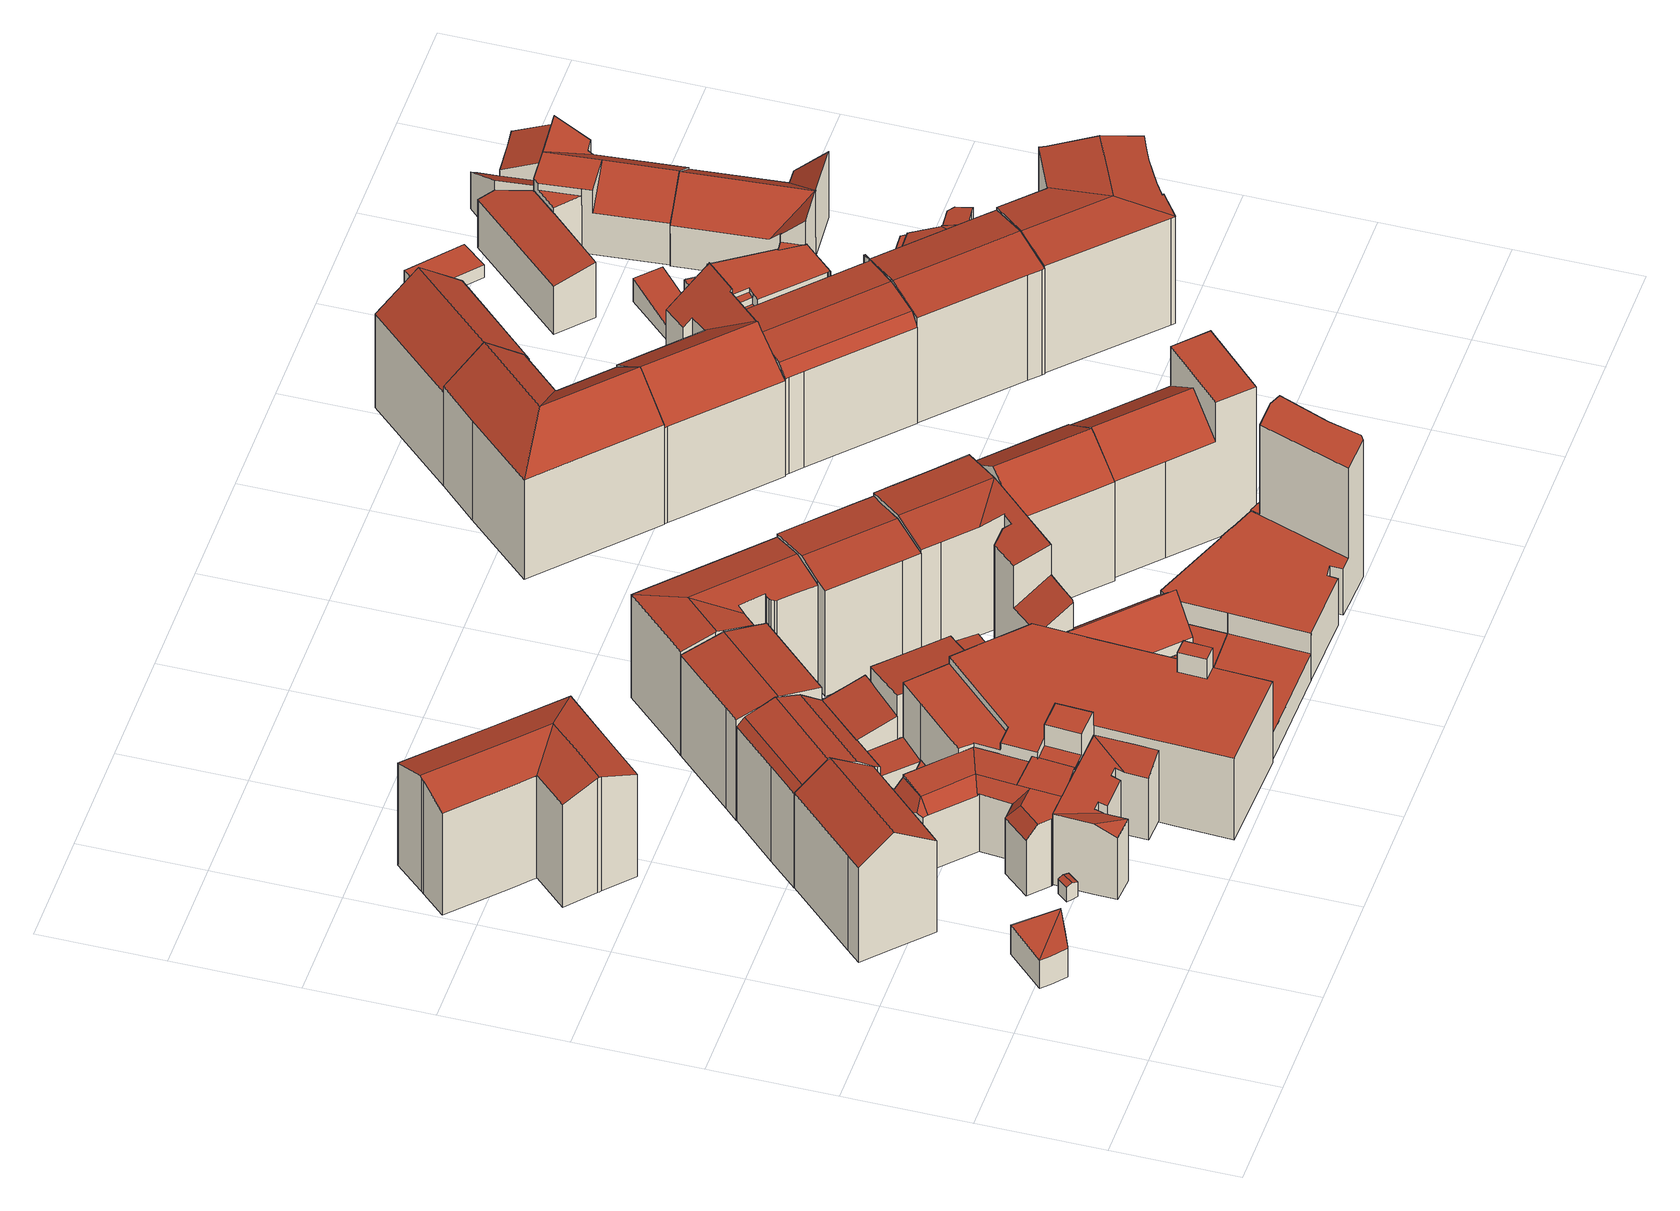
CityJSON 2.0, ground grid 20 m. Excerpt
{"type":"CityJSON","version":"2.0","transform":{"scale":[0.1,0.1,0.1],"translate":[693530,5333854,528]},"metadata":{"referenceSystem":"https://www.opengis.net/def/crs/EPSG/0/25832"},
"CityObjects":{
"building1":{"type":"Building","attributes":{"Gemeindeschluessel":"09162000","HoeheDach":"534.829","HoeheGrund":"529.290","Methode":"2000","NiedrigsteTraufeDesGebaeudes":"534.651","Geometrietyp2DReferenz":"3000","function":"31001_2000","roofType":"1000","measuredHeight":5.54},"geometry":[{"type":"MultiSurface","lod":"2","boundaries":[[[0,1,2,3,4,5]],[[3,2,6,7]],[[8,9,10,11,12,5,4,3,7]],[[9,13,14,10]],[[15,6,2,1]],[[12,11,16,17,0,5]],[[10,14,16,11]],[[9,8,7,6,15,13]],[[17,16,14,13,15,1,0]]],"semantics":{"surfaces":[{"type":"WallSurface"},{"type":"GroundSurface"},{"type":"RoofSurface"}],"values":[0,0,1,0,2,0,0,0,2]}}]},
"building2":{"type":"Building","attributes":{"Gemeindeschluessel":"09162000","HoeheDach":"551.375","HoeheGrund":"529.080","Methode":"2000","NiedrigsteTraufeDesGebaeudes":"546.518","Geometrietyp2DReferenz":"3000","function":"31001_9998","roofType":"3100","measuredHeight":22.3,"storeysAboveGround":5},"geometry":[{"type":"MultiSurface","lod":"2","boundaries":[[[18,19,20,21,22,23]],[[24,25,19,18,23,26,27,28,29]],[[25,30,20,19]],[[31,32,29,28,27,33]],[[26,34,33,27]],[[21,31,33,34,22]],[[20,30,35,32,31,21]],[[23,22,34,26]],[[24,35,30,25]],[[29,32,35,24]]],"semantics":{"surfaces":[{"type":"WallSurface"},{"type":"GroundSurface"},{"type":"RoofSurface"}],"values":[0,1,0,0,0,2,2,0,0,0]}}]},
"building3":{"type":"Building","attributes":{"Gemeindeschluessel":"09162000","HoeheDach":"532.910","HoeheGrund":"529.770","Methode":"2000","NiedrigsteTraufeDesGebaeudes":"532.600","Geometrietyp2DReferenz":"3000","function":"31001_2000","roofType":"3100","measuredHeight":3.14},"geometry":[{"type":"MultiSurface","lod":"2","boundaries":[[[36,37,38,39]],[[40,41,42,43,44,45]],[[41,40,46,36,39,42]],[[37,47,45,44,43,38]],[[45,47,46,40]],[[42,39,38,43]],[[46,47,37,36]]],"semantics":{"surfaces":[{"type":"RoofSurface"},{"type":"GroundSurface"},{"type":"WallSurface"}],"values":[0,1,2,2,2,2,0]}}]},
"building4":{"type":"Building","attributes":{"Gemeindeschluessel":"09162000","HoeheDach":"550.788","HoeheGrund":"528.760","Methode":"1000","NiedrigsteTraufeDesGebaeudes":"548.327","Geometrietyp2DReferenz":"3000","function":"31001_1000","roofType":"3100","measuredHeight":22.03,"storeysAboveGround":5},"geometry":[{"type":"MultiSurface","lod":"2","boundaries":[[[48,49,50,51,52,53,54,55,56,57,58,59,60,61,62,63,64,65,66]],[[49,48,66,67,68,69]],[[70,71,72,61,60,59]],[[51,50,73,74,75,52]],[[73,69,68,67,76,77,74]],[[61,72,78,62]],[[79,80,81,76,82,83,78,72,71,70]],[[84,85,86,55,54,53]],[[52,75,84,53]],[[82,76,67,87,88,83]],[[75,74,77,76,81,86,85,84]],[[87,67,66,65,64,88]],[[78,83,88,64,63,62]],[[58,57,56,55,86,81,80,79,70,59]],[[49,69,73,50]]],"semantics":{"surfaces":[{"type":"GroundSurface"},{"type":"WallSurface"},{"type":"RoofSurface"}],"values":[0,1,1,1,2,1,2,1,1,2,2,1,1,1,1]}}]},
"building5":{"type":"Building","attributes":{"Gemeindeschluessel":"09162000","HoeheDach":"543.030","HoeheGrund":"529.350","Methode":"2000","NiedrigsteTraufeDesGebaeudes":"541.264","Geometrietyp2DReferenz":"3000","function":"31001_9998","roofType":"2100","measuredHeight":13.68,"storeysAboveGround":3},"geometry":[{"type":"MultiSurface","lod":"2","boundaries":[[[89,90,91,92]],[[93,94,95,96]],[[90,97,98,99,91]],[[100,101,102,103]],[[104,105,101,100]],[[92,91,99,106,107,108]],[[109,110,111,112,113]],[[114,111,115,116,117,118]],[[98,95,94,102,101,105,119,120,112,111,114,118,121,99]],[[89,122,123,124,125,96,95,98,97,90]],[[126,127,128,129,130,131,104,100,103,93,96,125,124,123,122,108,107,106,132,117,116,115]],[[113,112,120,130,129,128]],[[127,126,115,111,110,109]],[[122,89,92,108]],[[131,130,120,119,105,104]],[[103,102,94,93]],[[127,109,113,128]],[[121,118,117,132,106,99]]],"semantics":{"surfaces":[{"type":"RoofSurface"},{"type":"WallSurface"},{"type":"GroundSurface"}],"values":[0,1,0,1,1,1,0,1,0,1,2,1,1,1,1,1,1,1]}}]},
"building6":{"type":"Building","attributes":{"Gemeindeschluessel":"09162000","HoeheDach":"543.797","HoeheGrund":"529.168","Methode":"2000","NiedrigsteTraufeDesGebaeudes":"539.790","Geometrietyp2DReferenz":"3000","function":"31001_9998","roofType":"1000","measuredHeight":14.63,"storeysAboveGround":3},"geometry":[{"type":"MultiSurface","lod":"2","boundaries":[[[133,134,135,136]],[[137,138,139,140,141]],[[142,143,144,145]],[[146,147,148,149]],[[150,151,152]],[[153,150,154,155]],[[146,156,157,158,147]],[[135,134,159,151,150]],[[160,161,162,163]],[[164,139,138,165]],[[161,154,150,152,166,167,162]],[[168,134,133,169]],[[170,171,144,143,172]],[[173,164,165,136,135,174]],[[136,175,133]],[[176,172,143,142]],[[161,160,177,155,154]],[[174,135,150,153]],[[173,178,179,164]],[[176,163,162,167,170,172]],[[177,178,173,174,153,155]],[[138,137,148,147,158,165]],[[157,175,136,165,158]],[[180,141,140,181]],[[182,145,144,171,166,152,151,159]],[[180,149,148,137,141]],[[182,159,134,168]],[[146,149,180,181,179,178,177,160,163,176,142,145,182,168,169,156]],[[170,167,166,171]],[[169,133,175,157,156]],[[164,179,181,140,139]]],"semantics":{"surfaces":[{"type":"RoofSurface"},{"type":"WallSurface"},{"type":"GroundSurface"}],"values":[0,0,1,1,1,0,1,0,1,0,0,1,0,0,1,1,1,0,1,1,1,0,0,1,1,1,1,2,1,1,1]}}]},
"building7":{"type":"Building","attributes":{"Gemeindeschluessel":"09162000","HoeheDach":"549.850","HoeheGrund":"528.976","Methode":"2000","NiedrigsteTraufeDesGebaeudes":"532.588","Geometrietyp2DReferenz":"3000","function":"31001_9998","roofType":"3100","measuredHeight":20.87,"storeysAboveGround":5},"geometry":[{"type":"MultiSurface","lod":"2","boundaries":[[[183,184,185,186]],[[187,188,189,190]],[[191,192,193,194]],[[195,196,197,198,199,200]],[[201,202,203,185,184,204,205]],[[206,207,208,209,210,211]],[[212,213,214,215]],[[206,211,192,191]],[[210,209,199,198]],[[186,185,203,189,188]],[[187,216,217,218,183,186,188]],[[197,196,219,220]],[[217,200,199,209,208,205,204,218]],[[196,195,216,187,190,202,201,207,206,191,194,212,215,221,222,219]],[[194,193,213,212]],[[223,221,215,214]],[[195,200,217,216]],[[190,189,203,202]],[[222,224,220,219]],[[223,214,213,193,192,211,210,198,197,220,224]],[[221,223,224,222]],[[218,204,184,183]],[[201,205,208,207]]],"semantics":{"surfaces":[{"type":"RoofSurface"},{"type":"WallSurface"},{"type":"GroundSurface"}],"values":[0,1,1,1,1,1,1,1,1,0,1,1,0,2,1,1,1,1,1,0,1,0,1]}}]},
"building8":{"type":"Building","attributes":{"Gemeindeschluessel":"09162000","HoeheDach":"548.466","HoeheGrund":"529.200","Methode":"2000","NiedrigsteTraufeDesGebaeudes":"543.440","Geometrietyp2DReferenz":"3000","function":"31001_9998","roofType":"1000","measuredHeight":19.27},"geometry":[{"type":"MultiSurface","lod":"2","boundaries":[[[225,226,227,228]],[[229,225,228,230]],[[231,232,233,234]],[[235,236,237,238,239]],[[240,241,242,243]],[[244,245,246,232,231,247,168,248,249,156]],[[250,251,252,253]],[[240,243,254,255,256,257,258,259,260,261,262,263,156,249,248,168,264,182,265,266,267,268,269,250,253]],[[235,239,245,244]],[[270,271,272,273]],[[238,237,271,270]],[[274,247,231,234,275,276,277,278,279,280]],[[280,279,278,266,265,182]],[[239,238,246,245]],[[264,168,247,274,280,182]],[[229,281,256,255,254,243,242,282,226,225]],[[266,278,277,267]],[[230,228,227,283]],[[263,262,261,284,273,272,236,235,244,156]],[[285,286,287,288,284,261,260,259,258,257]],[[276,289,290,269,268,267,277]],[[256,281,285,257]],[[238,270,273,284,288,287,286,285,281,229,230,283,282,242,241,252,251,290,289,291,233,232,246]],[[269,290,251,250]],[[253,252,241,240]],[[283,227,226,282]],[[272,271,237,236]],[[233,291,289,276,275,234]]],"semantics":{"surfaces":[{"type":"RoofSurface"},{"type":"WallSurface"},{"type":"GroundSurface"}],"values":[0,1,1,1,1,1,1,2,0,1,1,0,1,1,1,1,1,1,1,1,1,1,0,1,1,1,0,1]}}]},
"building9":{"type":"Building","attributes":{"Gemeindeschluessel":"09162000","HoeheDach":"532.865","HoeheGrund":"529.120","Methode":"1000","NiedrigsteTraufeDesGebaeudes":"532.308","Geometrietyp2DReferenz":"3000","function":"31001_2000","roofType":"1000","measuredHeight":3.75},"geometry":[{"type":"MultiSurface","lod":"2","boundaries":[[[292,293,294,295,296,297]],[[292,298,299,293]],[[293,299,300,294]],[[298,301,302,303,300,299]],[[294,300,303,295]],[[302,301,297,296,295,303]],[[292,297,301,298]]],"semantics":{"surfaces":[{"type":"GroundSurface"},{"type":"WallSurface"},{"type":"RoofSurface"}],"values":[0,1,1,2,1,1,1]}}]},
"building10":{"type":"Building","attributes":{"Gemeindeschluessel":"09162000","HoeheDach":"549.777","HoeheGrund":"529.060","Methode":"1000","NiedrigsteTraufeDesGebaeudes":"548.379","Geometrietyp2DReferenz":"3000","function":"31001_9998","roofType":"3100","measuredHeight":20.72,"storeysAboveGround":5},"geometry":[{"type":"MultiSurface","lod":"2","boundaries":[[[304,305,306,307]],[[308,309,310,311]],[[312,313,309,308]],[[314,315,316,317]],[[315,314,307,306]],[[308,311,318,319,320,304,307,314,317,312]],[[319,321,322,320]],[[317,316,313,312]],[[318,311,310,323,321,319]],[[310,309,313,316,315,323]],[[323,315,306,305,322,321]],[[320,322,305,304]]],"semantics":{"surfaces":[{"type":"WallSurface"},{"type":"GroundSurface"},{"type":"RoofSurface"}],"values":[0,0,0,0,0,1,0,0,0,2,2,0]}}]},
"building11":{"type":"Building","attributes":{"Gemeindeschluessel":"09162000","HoeheDach":"537.397","HoeheGrund":"529.240","Methode":"1000","NiedrigsteTraufeDesGebaeudes":"535.684","Geometrietyp2DReferenz":"3000","function":"31001_9998","roofType":"2100","measuredHeight":8.16,"storeysAboveGround":1},"geometry":[{"type":"MultiSurface","lod":"2","boundaries":[[[324,325,326,327,328,329]],[[330,331,332,333]],[[331,334,335,325,324,329,332]],[[326,325,335,336]],[[333,332,329,328]],[[336,337,330,333,328,327,326]],[[330,337,336,335,334,331]]],"semantics":{"surfaces":[{"type":"WallSurface"},{"type":"RoofSurface"},{"type":"GroundSurface"}],"values":[0,0,1,0,0,2,0]}}]},
"building12":{"type":"Building","attributes":{"Gemeindeschluessel":"09162000","HoeheDach":"541.294","HoeheGrund":"529.270","Methode":"2000","NiedrigsteTraufeDesGebaeudes":"540.273","Geometrietyp2DReferenz":"3000","function":"31001_9998","roofType":"1000","measuredHeight":12.02,"storeysAboveGround":2},"geometry":[{"type":"MultiSurface","lod":"2","boundaries":[[[338,339,340,341,342,343]],[[344,345,346,347]],[[345,348,343,342,341,349,350,351,352,346]],[[353,349,341,340]],[[346,352,351,354,355,347]],[[356,338,343,348,345,344]],[[340,339,338,356,344,347,355,354,357,353]],[[350,349,353,357,354,351]]],"semantics":{"surfaces":[{"type":"WallSurface"},{"type":"RoofSurface"},{"type":"GroundSurface"}],"values":[0,0,1,0,0,0,2,0]}}]},
"building13":{"type":"Building","attributes":{"Gemeindeschluessel":"09162000","HoeheDach":"532.926","HoeheGrund":"529.190","Methode":"2000","NiedrigsteTraufeDesGebaeudes":"531.785","Geometrietyp2DReferenz":"3000","function":"31001_2000","roofType":"2100","measuredHeight":3.74},"geometry":[{"type":"MultiSurface","lod":"2","boundaries":[[[358,359,360,361]],[[328,358,361,327]],[[362,360,359,363]],[[327,362,363,328]],[[328,363,359,358]],[[361,360,362,327]]],"semantics":{"surfaces":[{"type":"WallSurface"},{"type":"GroundSurface"},{"type":"RoofSurface"}],"values":[0,1,2,0,0,0]}}]},
"building14":{"type":"Building","attributes":{"Gemeindeschluessel":"09162000","HoeheDach":"540.591","HoeheGrund":"529.450","Methode":"2000","NiedrigsteTraufeDesGebaeudes":"540.096","Geometrietyp2DReferenz":"3000","function":"31001_2000","roofType":"1000","measuredHeight":11.14},"geometry":[{"type":"MultiSurface","lod":"2","boundaries":[[[364,365,366,367]],[[367,366,368,369]],[[366,365,370,368]],[[364,371,370,365]],[[369,368,370,371]],[[364,367,369,371]]],"semantics":{"surfaces":[{"type":"WallSurface"},{"type":"RoofSurface"},{"type":"GroundSurface"}],"values":[0,1,0,2,0,0]}}]},
"building15":{"type":"Building","attributes":{"Gemeindeschluessel":"09162000","HoeheDach":"550.242","HoeheGrund":"529.080","Methode":"1000","NiedrigsteTraufeDesGebaeudes":"548.843","Geometrietyp2DReferenz":"3000","function":"31001_9998","roofType":"3100","measuredHeight":21.16,"storeysAboveGround":5},"geometry":[{"type":"MultiSurface","lod":"2","boundaries":[[[372,373,374,375,376,377,378,379,380,381,382,383,384,385]],[[386,375,374,387]],[[388,377,376,389]],[[390,391,392,393,394,395]],[[396,397,398,384,395,399,400]],[[401,402,380,379,378,403]],[[404,405,406,385,384,398,397]],[[400,399,395,394,407,304]],[[403,378,377,388]],[[317,408,409,410,372,385,406,405]],[[411,314,404,397,396,307]],[[383,382,391,390,395,384]],[[317,405,404,314]],[[412,413,402,401,403,388,389,386,387,414,410,409,408,317,314,411,307,304,407,394,393,392]],[[389,376,375,386]],[[307,396,400,304]],[[414,373,372,410]],[[402,413,412,392,391,382,381,380]],[[387,374,373,414]]],"semantics":{"surfaces":[{"type":"RoofSurface"},{"type":"WallSurface"},{"type":"GroundSurface"}],"values":[0,1,1,1,0,1,0,1,1,1,1,0,1,2,1,1,1,1,1]}}]},
"building16":{"type":"Building","attributes":{"Gemeindeschluessel":"09162000","HoeheDach":"534.730","HoeheGrund":"529.820","Methode":"2000","NiedrigsteTraufeDesGebaeudes":"534.730","Geometrietyp2DReferenz":"3000","function":"31001_2000","roofType":"1000","measuredHeight":4.91},"geometry":[{"type":"MultiSurface","lod":"2","boundaries":[[[415,416,417,418]],[[419,420,421,422]],[[418,417,420,419]],[[423,424,421,420,417,416,425]],[[426,424,423,427]],[[428,425,416,415]],[[428,415,418,419,422,426,427]],[[422,421,424,426]],[[427,423,425,428]]],"semantics":{"surfaces":[{"type":"WallSurface"},{"type":"RoofSurface"},{"type":"GroundSurface"}],"values":[0,0,0,1,0,0,2,0,0]}}]},
"building17":{"type":"Building","attributes":{"Gemeindeschluessel":"09162000","HoeheDach":"541.760","HoeheGrund":"529.720","Methode":"2000","NiedrigsteTraufeDesGebaeudes":"536.827","Geometrietyp2DReferenz":"3000","function":"31001_9998","roofType":"3100","measuredHeight":12.04,"storeysAboveGround":2},"geometry":[{"type":"MultiSurface","lod":"2","boundaries":[[[429,430,431,432]],[[433,434,435,436]],[[432,437,438,439,440,441,442,443,444,445,433,436,429]],[[446,447,448,449]],[[437,450,451,438]],[[449,448,452,443,442,441]],[[445,453,434,433]],[[447,451,450,431,430,435,434,453,454,452,448]],[[443,452,454,444]],[[440,446,449,441]],[[444,454,453,445]],[[436,435,430,429]],[[440,439,438,451,447,446]],[[432,431,450,437]]],"semantics":{"surfaces":[{"type":"WallSurface"},{"type":"GroundSurface"},{"type":"RoofSurface"}],"values":[0,0,1,2,0,0,0,2,0,0,0,0,0,0]}}]},
"building18":{"type":"Building","attributes":{"Gemeindeschluessel":"09162000","HoeheDach":"550.658","HoeheGrund":"529.230","Methode":"1000","NiedrigsteTraufeDesGebaeudes":"549.451","Geometrietyp2DReferenz":"3000","function":"31001_9998","roofType":"3100","measuredHeight":21.43,"storeysAboveGround":5},"geometry":[{"type":"MultiSurface","lod":"2","boundaries":[[[455,456,457,458,459,460]],[[461,455,460,462]],[[462,460,459,463]],[[464,456,455,461]],[[465,466,464,461,462,463,467,468,469,470]],[[457,471,472,473,474,458]],[[464,466,465,470,472,471,457,456]],[[459,458,474,468,467,463]],[[468,474,473,469]],[[472,470,469,473]]],"semantics":{"surfaces":[{"type":"RoofSurface"},{"type":"WallSurface"},{"type":"GroundSurface"}],"values":[0,1,1,1,2,0,1,1,1,1]}}]},
"building19":{"type":"Building","attributes":{"Gemeindeschluessel":"09162000","HoeheDach":"555.930","HoeheGrund":"529.700","Methode":"2000","NiedrigsteTraufeDesGebaeudes":"532.796","Geometrietyp2DReferenz":"3000","function":"31001_9998","roofType":"1000","measuredHeight":26.23},"geometry":[{"type":"MultiSurface","lod":"2","boundaries":[[[475,476,477,478,479,480,481]],[[482,483,484,485,486]],[[483,487,488]],[[489,421,424,423,425,490]],[[491,492,493,494]],[[488,495,484,483]],[[477,496,497,485,484,495,478]],[[498,423,424,499]],[[500,487,483,482,501,502,503]],[[494,504,505,491]],[[506,490,425,507]],[[481,480,508,509]],[[510,493,492,511]],[[509,508,512,513]],[[514,515,516,517]],[[437,518,519,432]],[[486,485,497,520]],[[421,521,522,499,424]],[[489,516,521,421]],[[507,425,423,498]],[[438,523,518,437]],[[502,524,511,492,491,505,503]],[[517,516,489,490,506]],[[522,521,523,438]],[[478,495,488,487,500,525,479]],[[526,504,494,493,510,527,528]],[[432,519,526,528]],[[529,496,477,476]],[[513,512,515,514]],[[515,512,508,480,479,525,500,503,505,504,526,519,518,523,521,516]],[[520,529,476,475,481,509,513,514,517,506,507,498,499,522,438,437,432,528,527,510,511,524,502,501,482,486]],[[520,497,496,529]]],"semantics":{"surfaces":[{"type":"WallSurface"},{"type":"RoofSurface"},{"type":"GroundSurface"}],"values":[0,0,1,1,1,0,1,0,0,0,0,0,0,0,0,0,0,0,0,0,0,0,0,0,0,0,0,0,0,1,2,0]}}]},
"building20":{"type":"Building","attributes":{"Gemeindeschluessel":"09162000","HoeheDach":"551.378","HoeheGrund":"529.370","Methode":"2000","NiedrigsteTraufeDesGebaeudes":"542.109","Geometrietyp2DReferenz":"3000","function":"31001_9998","roofType":"3100","measuredHeight":22.01,"storeysAboveGround":5},"geometry":[{"type":"MultiSurface","lod":"2","boundaries":[[[530,531,532,533,534,535,536]],[[537,538,539,540,541,542]],[[543,544,545,546,547,548]],[[549,550,551,552,553,554,555,556,557]],[[554,558,539,538,533,555]],[[549,557,559,560]],[[536,535,561,562,563,564]],[[534,533,538,537,542,561,535]],[[565,530,536,564]],[[566,567,568,569]],[[551,550,570,571]],[[572,573,546,545,532,531,530,565]],[[562,561,542,541]],[[571,570,567,566]],[[558,554,553,552,551,571,566,569,574,575,576,548,547,546,573,572,565,564,563,562,541,540,539]],[[567,570,550,549,560,568]],[[557,556,555,533,532,545,544,543,577,578,559]],[[575,578,577,576]],[[576,577,543,548]],[[568,560,559,578,575,574,569]]],"semantics":{"surfaces":[{"type":"RoofSurface"},{"type":"WallSurface"},{"type":"GroundSurface"}],"values":[0,1,1,1,1,1,1,0,1,1,1,1,1,1,2,0,0,1,1,1]}}]},
"building21":{"type":"Building","attributes":{"Gemeindeschluessel":"09162000","HoeheDach":"553.293","HoeheGrund":"529.550","Methode":"1000","NiedrigsteTraufeDesGebaeudes":"548.511","Geometrietyp2DReferenz":"3000","function":"31001_9998","roofType":"3100","measuredHeight":23.74,"storeysAboveGround":5},"geometry":[{"type":"MultiSurface","lod":"2","boundaries":[[[579,580,581,582,583,584,585,586,587,588,589,590]],[[583,582,591,592,593,584]],[[581,594,591,582]],[[593,595,596,597,587,586,585,584]],[[589,598,599,590]],[[600,599,598,601,597,596,595]],[[601,598,589,588,587,597]],[[580,579,590,599,600,602]],[[592,591,594,602,600,595,593]],[[580,602,594,581]]],"semantics":{"surfaces":[{"type":"GroundSurface"},{"type":"WallSurface"},{"type":"RoofSurface"}],"values":[0,1,1,1,1,2,1,1,2,1]}}]},
"building22":{"type":"Building","attributes":{"Gemeindeschluessel":"09162000","HoeheDach":"555.909","HoeheGrund":"529.780","Methode":"2000","NiedrigsteTraufeDesGebaeudes":"548.290","Geometrietyp2DReferenz":"3000","function":"31001_9998","roofType":"3100","measuredHeight":26.13,"storeysAboveGround":5},"geometry":[{"type":"MultiSurface","lod":"2","boundaries":[[[603,604,605,606]],[[607,608,609,610,611,612]],[[613,614,603,606,612,611,610,615,616,617]],[[606,605,607,612]],[[618,619,620,621,622,623]],[[617,624,625,613]],[[621,620,624,617,616,615,626]],[[614,613,625,618,623,604,603]],[[622,621,626,609,608]],[[610,609,626,615]],[[625,624,620,619,618]],[[604,623,622,608,607,605]]],"semantics":{"surfaces":[{"type":"WallSurface"},{"type":"GroundSurface"},{"type":"RoofSurface"}],"values":[0,0,1,0,0,0,0,0,2,0,2,2]}}]},
"building23":{"type":"Building","attributes":{"Gemeindeschluessel":"09162000","HoeheDach":"553.620","HoeheGrund":"528.977","Methode":"2000","NiedrigsteTraufeDesGebaeudes":"548.099","Geometrietyp2DReferenz":"3000","function":"31001_9998","roofType":"3100","measuredHeight":24.64,"storeysAboveGround":5},"geometry":[{"type":"MultiSurface","lod":"2","boundaries":[[[627,628,629,630,631]],[[632,630,629,633]],[[634,635,636,637]],[[638,639,640,641,642]],[[638,643,644,632,633,634,637,645,646,639]],[[638,642,647,643]],[[641,627,631,647,642]],[[640,639,646,648]],[[649,648,646,645,650]],[[634,633,629,628,635]],[[627,649,650,636,635,628]],[[630,632,644,631]],[[631,644,643,647]],[[641,640,648,649,627]],[[637,636,650,645]]],"semantics":{"surfaces":[{"type":"RoofSurface"},{"type":"WallSurface"},{"type":"GroundSurface"}],"values":[0,1,1,1,2,1,0,1,1,1,0,1,1,0,1]}}]},
"building24":{"type":"Building","attributes":{"Gemeindeschluessel":"09162000","HoeheDach":"552.790","HoeheGrund":"529.117","Methode":"2000","NiedrigsteTraufeDesGebaeudes":"547.203","Geometrietyp2DReferenz":"3000","function":"31001_9998","roofType":"3100","measuredHeight":23.67,"storeysAboveGround":5},"geometry":[{"type":"MultiSurface","lod":"2","boundaries":[[[651,652,653,654]],[[655,656,657,658,659]],[[660,661,662,663]],[[664,665,666,655,659,667,668]],[[656,655,666,669]],[[670,671,672,673]],[[651,674,665,664,652]],[[669,666,665,674]],[[675,660,663,676,677]],[[654,653,678,679]],[[670,673,680,681,658,657,656,669,674,651,654,679,676,663,662,682,683,684,685,686]],[[677,676,679,678]],[[680,673,672,687,668]],[[688,671,670,686]],[[668,687,675,677,678,653,652,664]],[[684,689,690,685]],[[685,690,688,686]],[[662,661,691,682]],[[688,690,689,692,691,661,660,675,687,672,671]],[[680,668,667,681]],[[691,692,683,682]],[[683,692,689,684]],[[681,667,659,658]]],"semantics":{"surfaces":[{"type":"WallSurface"},{"type":"RoofSurface"},{"type":"GroundSurface"}],"values":[0,0,0,1,0,0,0,0,0,0,2,0,0,0,1,0,0,0,1,0,0,0,0]}}]},
"building25":{"type":"Building","attributes":{"Gemeindeschluessel":"09162000","HoeheDach":"552.833","HoeheGrund":"528.998","Methode":"1000","NiedrigsteTraufeDesGebaeudes":"546.960","Geometrietyp2DReferenz":"3000","function":"31001_9998","roofType":"3100","measuredHeight":23.84,"storeysAboveGround":5},"geometry":[{"type":"MultiSurface","lod":"2","boundaries":[[[693,694,633,695]],[[696,697,698,699]],[[698,697,633,694,700]],[[694,693,701,700]],[[700,701,699,698]],[[695,633,697,696]],[[695,696,699,701,693]]],"semantics":{"surfaces":[{"type":"GroundSurface"},{"type":"RoofSurface"},{"type":"WallSurface"}],"values":[0,1,2,2,1,2,2]}}]},
"building26":{"type":"Building","attributes":{"Gemeindeschluessel":"09162000","HoeheDach":"550.610","HoeheGrund":"529.363","Methode":"2000","NiedrigsteTraufeDesGebaeudes":"547.791","Geometrietyp2DReferenz":"3000","function":"31001_9998","roofType":"3100","measuredHeight":21.25,"storeysAboveGround":5},"geometry":[{"type":"MultiSurface","lod":"2","boundaries":[[[702,703,704,705,706]],[[703,707,708,709,704]],[[710,711,712,713]],[[714,715,716,717]],[[718,719,720,721]],[[722,723,724,725,709,708]],[[726,727,728,729,730]],[[731,732,711,710]],[[733,734,729,728]],[[727,735,736,737,738,707,703,702,718,721,731,710,713,716,715,733,728]],[[737,723,722,738]],[[730,729,734,714,717,712,711,732,720,719,739]],[[740,705,704,709,725]],[[718,702,706,739,719]],[[721,720,732,731]],[[713,712,717,716]],[[735,727,726,740,725,724,736]],[[730,739,706,705,740,726]],[[736,724,723,737]],[[738,722,708,707]],[[715,714,734,733]]],"semantics":{"surfaces":[{"type":"WallSurface"},{"type":"RoofSurface"},{"type":"GroundSurface"}],"values":[0,0,0,0,0,1,0,0,0,2,0,1,1,0,0,0,0,1,0,0,0]}}]},
"building27":{"type":"Building","attributes":{"Gemeindeschluessel":"09162000","HoeheDach":"551.235","HoeheGrund":"529.542","Methode":"2000","NiedrigsteTraufeDesGebaeudes":"549.412","Geometrietyp2DReferenz":"3000","function":"31001_9998","roofType":"3100","measuredHeight":21.69,"storeysAboveGround":5},"geometry":[{"type":"MultiSurface","lod":"2","boundaries":[[[741,742,743,744]],[[745,746,747,748]],[[749,750,751,752]],[[753,754,755,756]],[[757,758,759,760]],[[760,759,748,747]],[[761,762,763,764,754,753]],[[749,765,744,743,766,750]],[[767,751,750,766,764,763,768,769,745,748,759,758]],[[756,755,742,741]],[[770,768,763,762]],[[764,766,743,742,755,754]],[[771,767,758,757]],[[772,769,768,770]],[[746,745,769,772]],[[767,771,752,751]],[[761,753,756,741,744,765,749,752,771,757,760,747,746,772,770,762]]],"semantics":{"surfaces":[{"type":"WallSurface"},{"type":"RoofSurface"},{"type":"GroundSurface"}],"values":[0,0,0,0,0,0,0,0,1,0,0,1,0,0,0,0,2]}}]},
"building28":{"type":"Building","attributes":{"Gemeindeschluessel":"09162000","HoeheDach":"538.660","HoeheGrund":"529.585","Methode":"2000","NiedrigsteTraufeDesGebaeudes":"536.690","Geometrietyp2DReferenz":"3000","function":"31001_2000","roofType":"1000","measuredHeight":9.07},"geometry":[{"type":"MultiSurface","lod":"2","boundaries":[[[773,774,775,776]],[[777,778,779,780]],[[781,782,783,784]],[[785,786,787,788]],[[789,790,791,792,793,794]],[[795,796,797,798]],[[799,800,778,777]],[[799,777,780,790,789,801,802,803,795,798,773,776,804]],[[784,783,805,806]],[[807,808,782,781,809]],[[788,787,810,811]],[[780,779,791,790]],[[786,781,784,806,810,787]],[[776,775,812,804]],[[805,793,792,811,810,806]],[[802,813,814,803]],[[798,797,774,773]],[[799,804,812,808,807,800]],[[805,783,782,808,812,775,774,797,796,814,813,815,794,793]],[[785,788,811,792,791,779,778,800,807,809]],[[801,815,813,802]],[[786,785,809,781]],[[803,814,796,795]],[[789,794,815,801]]],"semantics":{"surfaces":[{"type":"WallSurface"},{"type":"GroundSurface"},{"type":"RoofSurface"}],"values":[0,0,0,0,0,0,0,1,0,0,0,0,2,0,0,0,0,0,2,2,0,0,0,0]}}]},
"building29":{"type":"Building","attributes":{"Gemeindeschluessel":"09162000","HoeheDach":"534.013","HoeheGrund":"529.525","Methode":"1000","NiedrigsteTraufeDesGebaeudes":"531.929","Geometrietyp2DReferenz":"3000","function":"31001_2000","roofType":"2100","measuredHeight":4.49},"geometry":[{"type":"MultiSurface","lod":"2","boundaries":[[[816,817,818,819]],[[820,821,817,816]],[[819,818,822,823]],[[824,823,822,825]],[[826,820,816,819,823,824]],[[821,827,825,822,818,817]],[[824,825,827,826]],[[820,826,827,821]]],"semantics":{"surfaces":[{"type":"WallSurface"},{"type":"GroundSurface"},{"type":"RoofSurface"}],"values":[0,0,0,0,1,2,0,0]}}]},
"building30":{"type":"Building","attributes":{"Gemeindeschluessel":"09162000","HoeheDach":"551.420","HoeheGrund":"529.729","Methode":"2000","NiedrigsteTraufeDesGebaeudes":"550.164","Geometrietyp2DReferenz":"3000","function":"31001_9998","roofType":"3100","measuredHeight":21.69,"storeysAboveGround":5},"geometry":[{"type":"MultiSurface","lod":"2","boundaries":[[[828,829,830,831,832]],[[833,834,835,836]],[[828,832,837,838]],[[839,840,841,842]],[[842,841,843,844]],[[838,837,845,846]],[[844,843,830,829]],[[837,832,831,847,848,845]],[[849,850,836,835,851,852]],[[853,854,840,839]],[[835,834,855,847,851]],[[856,857,858,859]],[[828,838,846,860,856,859,833,836,850,849,861,853,839,842,844,829]],[[860,846,845,848,857,856]],[[830,843,841,840,854,862,852,851,847,831]],[[849,852,862,861]],[[861,862,854,853]],[[848,847,855,858,857]],[[833,859,858,855,834]]],"semantics":{"surfaces":[{"type":"WallSurface"},{"type":"RoofSurface"},{"type":"GroundSurface"}],"values":[0,0,0,0,0,0,0,1,0,0,1,0,2,0,1,0,0,1,0]}}]},
"building31":{"type":"Building","attributes":{"Gemeindeschluessel":"09162000","HoeheDach":"540.184","HoeheGrund":"529.574","Methode":"2000","NiedrigsteTraufeDesGebaeudes":"538.917","Geometrietyp2DReferenz":"3000","function":"31001_9998","roofType":"2100","measuredHeight":10.61,"storeysAboveGround":2},"geometry":[{"type":"MultiSurface","lod":"2","boundaries":[[[863,864,865,866]],[[867,868,869,870]],[[863,867,870,864]],[[871,872,873,874]],[[868,871,874,869]],[[873,865,864,870,869,874]],[[863,866,872,871,868,867]],[[865,873,872,866]]],"semantics":{"surfaces":[{"type":"WallSurface"},{"type":"RoofSurface"},{"type":"GroundSurface"}],"values":[0,0,0,0,0,1,2,0]}}]},
"building32":{"type":"Building","attributes":{"Gemeindeschluessel":"09162000","HoeheDach":"531.660","HoeheGrund":"529.300","Methode":"2000","NiedrigsteTraufeDesGebaeudes":"531.660","Geometrietyp2DReferenz":"3000","function":"51009_1610","roofType":"1000","measuredHeight":2.36},"geometry":[{"type":"MultiSurface","lod":"2","boundaries":[[[875,876,877,878]],[[879,880,881,882]],[[878,879,882,875]],[[876,881,880,877]],[[875,882,881,876]],[[877,880,879,878]]],"semantics":{"surfaces":[{"type":"GroundSurface"},{"type":"RoofSurface"},{"type":"WallSurface"}],"values":[0,1,2,2,2,2]}}]},
"building33":{"type":"Building","attributes":{"Gemeindeschluessel":"09162000","HoeheDach":"533.526","HoeheGrund":"529.732","Methode":"1000","NiedrigsteTraufeDesGebaeudes":"532.197","Geometrietyp2DReferenz":"3000","function":"51009_1610","roofType":"2100","measuredHeight":3.79},"geometry":[{"type":"MultiSurface","lod":"2","boundaries":[[[883,884,885,886]],[[887,888,889,890]],[[890,889,884,883]],[[888,885,884,889]],[[883,886,887,890]],[[885,888,887,886]]],"semantics":{"surfaces":[{"type":"WallSurface"},{"type":"RoofSurface"},{"type":"GroundSurface"}],"values":[0,0,0,1,2,0]}}]},
"building34":{"type":"Building","attributes":{"Gemeindeschluessel":"09162000","HoeheDach":"533.092","HoeheGrund":"529.910","Methode":"2000","NiedrigsteTraufeDesGebaeudes":"532.350","Geometrietyp2DReferenz":"3000","function":"51009_1610","roofType":"1000","measuredHeight":3.18},"geometry":[{"type":"MultiSurface","lod":"2","boundaries":[[[891,892,893,894]],[[895,896,897,898]],[[899,900,897,896]],[[893,898,897,900,901,894]],[[892,895,898,893]],[[902,901,900,899]],[[892,891,902,899,896,895]],[[902,891,894,901]]],"semantics":{"surfaces":[{"type":"WallSurface"},{"type":"RoofSurface"},{"type":"GroundSurface"}],"values":[0,0,0,1,0,0,2,0]}}]},
"building35":{"type":"Building","attributes":{"Gemeindeschluessel":"09162000","HoeheDach":"534.143","HoeheGrund":"529.925","Methode":"2000","NiedrigsteTraufeDesGebaeudes":"532.729","Geometrietyp2DReferenz":"3000","function":"31001_2000","roofType":"2100","measuredHeight":4.22},"geometry":[{"type":"MultiSurface","lod":"2","boundaries":[[[903,899,902,904,905,906,907,908,909,910,911]],[[905,912,913,906]],[[914,915,916,917]],[[914,917,913,912]],[[910,918,919,911]],[[905,904,920,915,914,912]],[[909,921,918,910]],[[920,922,923,924,916,915]],[[899,903,925,923]],[[925,926,927,924,923]],[[924,907,906,913,917,916]],[[928,927,926,929]],[[908,907,924,927,928,930]],[[920,904,902,922]],[[899,923,922,902]],[[908,930,921,909]],[[929,919,918,921,930,928]],[[903,911,919,929,926,925]]],"semantics":{"surfaces":[{"type":"GroundSurface"},{"type":"WallSurface"},{"type":"RoofSurface"}],"values":[0,1,1,2,1,1,1,2,1,2,1,1,1,1,1,1,2,1]}}]},
"building36":{"type":"Building","attributes":{"Gemeindeschluessel":"09162000","HoeheDach":"542.710","HoeheGrund":"529.987","Methode":"2000","NiedrigsteTraufeDesGebaeudes":"537.751","Geometrietyp2DReferenz":"3000","function":"31001_9998","roofType":"3100","measuredHeight":12.72,"storeysAboveGround":3},"geometry":[{"type":"MultiSurface","lod":"2","boundaries":[[[931,932,933,934,935]],[[936,937,938,939]],[[940,941,942,943]],[[944,945,946,947,948,949,950,951,936,939]],[[952,940,943,953,954]],[[933,955,951,950,934]],[[956,949,948,957,958]],[[959,944,939,938]],[[946,954,953,947]],[[937,936,951,955]],[[948,947,953,943,942,957]],[[941,931,958,957,942]],[[945,952,954,946]],[[945,944,959,932,931,941,940,952]],[[950,949,956,935,934]],[[937,955,933,932,959,938]],[[935,956,958,931]]],"semantics":{"surfaces":[{"type":"RoofSurface"},{"type":"WallSurface"},{"type":"GroundSurface"}],"values":[0,1,1,2,0,1,1,1,1,1,1,0,1,1,1,0,0]}}]},
"building37":{"type":"Building","attributes":{"Gemeindeschluessel":"09162000","HoeheDach":"542.500","HoeheGrund":"530.170","Methode":"2000","NiedrigsteTraufeDesGebaeudes":"538.046","Geometrietyp2DReferenz":"3000","function":"31001_9998","roofType":"3100","measuredHeight":12.33,"storeysAboveGround":3},"geometry":[{"type":"MultiSurface","lod":"2","boundaries":[[[960,961,962,963,964,965]],[[966,967,968,963,962,969]],[[970,971,972]],[[970,973,974,971]],[[975,976,977,978,979,967,966,980,981]],[[976,975,960,965,982]],[[982,965,964,983]],[[966,969,984,980]],[[977,976,982,983,985,986]],[[960,975,981,987,961]],[[978,977,986,973,970,972]],[[980,984,987,981]],[[961,987,984,969,962]],[[964,985,983]],[[973,986,985,964,963,968,988,974]],[[979,978,972,971,974,988]],[[979,988,968,967]]],"semantics":{"surfaces":[{"type":"RoofSurface"},{"type":"WallSurface"},{"type":"GroundSurface"}],"values":[0,1,0,1,2,1,0,1,1,1,1,1,0,1,0,1,1]}}]},
"building38":{"type":"Building","attributes":{"Gemeindeschluessel":"09162000","HoeheDach":"541.238","HoeheGrund":"530.160","Methode":"2000","NiedrigsteTraufeDesGebaeudes":"537.157","Geometrietyp2DReferenz":"3000","function":"31001_9998","roofType":"2100","measuredHeight":11.08,"storeysAboveGround":2},"geometry":[{"type":"MultiSurface","lod":"2","boundaries":[[[966,989,990,967]],[[991,992,993,994]],[[992,990,989,995,996,997,993]],[[998,994,999,1000,1001,1002]],[[966,1003,1004,996,995,989]],[[1005,991,994,998,1002,1006]],[[967,1007,979,1008,1001,1000,999,1009,1004,1003,966]],[[994,993,997,996,1004,1009,999]],[[1006,1002,1001,1008]],[[979,1007,967,990,992,991,1005]],[[979,1005,1006,1008]]],"semantics":{"surfaces":[{"type":"WallSurface"},{"type":"RoofSurface"},{"type":"GroundSurface"}],"values":[0,0,1,0,0,1,2,0,0,0,0]}}]}
},
"vertices":[
[97,191,67],[98,192,67],[156,252,68],[156,252,13],[98,192,13],[97,191,13],[211,194,68],[211,194,13],[210,194,13],[169,176,13],[135,161,13],[132,160,13],[110,179,13],[169,176,68],[135,161,68],[210,194,68],[132,160,68],[110,179,67],
[121,415,11],[172,367,11],[172,367,186],[121,415,234],[78,455,193],[78,455,11],[276,476,11],[193,389,11],[99,478,11],[204,589,11],[247,549,11],[299,500,11],[193,389,186],[247,549,234],[299,500,185],[204,589,193],[99,478,193],[276,476,185],
[287,200,49],[301,218,49],[293,223,46],[279,206,46],[295,194,18],[287,200,18],[279,206,18],[293,223,18],[301,218,18],[309,212,18],[295,194,46],[309,212,46],
[213,861,8],[166,811,8],[121,851,8],[118,853,8],[117,855,8],[72,894,8],[121,947,8],[121,948,8],[120,948,8],[120,949,8],[91,975,8],[7,1053,8],[7,1054,8],[42,1092,8],[46,1096,8],[49,1099,8],[91,1145,8],[204,1038,8],[298,950,8],[298,950,204],[213,861,204],[166,811,204],[7,1053,203],[7,1054,204],[42,1092,224],[121,851,227],[118,853,228],[117,855,227],[209,949,228],[167,904,228],[46,1096,226],[91,975,204],[120,949,204],[120,948,204],[162,993,228],[49,1099,228],[72,894,205],[121,947,204],[121,948,204],[204,1038,204],[91,1145,204],
[351,136,133],[351,137,133],[310,174,150],[309,139,133],[370,186,14],[370,186,137],[354,187,137],[354,187,14],[353,173,133],[353,174,133],[313,237,150],[427,170,14],[427,170,133],[370,172,133],[370,172,14],[429,185,14],[429,185,137],[313,237,14],[310,174,14],[309,139,14],[486,131,150],[488,167,150],[491,229,150],[445,169,133],[443,133,133],[447,231,150],[491,229,14],[447,231,14],[408,233,14],[408,233,150],[445,184,137],[446,184,137],[356,235,150],[351,136,14],[351,137,14],[353,173,14],[353,174,14],[488,167,14],[486,131,14],[443,133,14],[445,169,14],[446,184,14],[445,184,14],[356,235,14],
[414,298,146],[421,387,146],[372,369,141],[367,307,141],[295,254,141],[325,288,141],[319,309,119],[318,309,119],[281,267,119],[298,500,12],[298,500,118],[304,495,118],[304,495,12],[313,237,12],[313,237,141],[312,238,141],[312,238,12],[304,431,141],[336,466,146],[336,466,141],[291,416,119],[285,430,126],[284,422,119],[408,233,12],[408,233,158],[361,235,141],[403,404,146],[288,440,12],[288,440,121],[300,453,121],[300,453,12],[348,307,120],[365,286,141],[321,480,119],[299,455,119],[421,387,12],[414,298,12],[299,455,118],[321,480,118],[276,476,118],[353,358,122],[351,360,119],[414,298,158],[276,476,12],[284,422,12],[353,358,12],[348,307,12],[281,267,12],[318,309,12],[403,404,12],
[250,546,219],[364,665,219],[327,700,204],[213,580,204],[204,589,10],[204,589,191],[249,637,191],[249,637,10],[397,502,10],[397,502,46],[409,496,46],[409,496,10],[304,495,10],[403,404,10],[403,404,46],[308,492,46],[308,492,178],[304,495,181],[418,612,10],[318,709,10],[318,709,191],[393,637,206],[418,612,180],[385,510,10],[351,541,10],[351,541,180],[353,540,178],[353,540,46],[385,510,46],[423,491,10],[423,491,46],[436,487,46],[436,487,10],[298,500,10],[298,500,187],[280,518,206],[479,483,10],[479,483,46],[450,484,10],[465,483,10],[450,484,46],[465,483,46],
[658,102,205],[661,147,205],[634,148,205],[632,103,205],[658,102,168],[632,103,168],[417,346,154],[417,346,168],[453,345,168],[453,345,154],[441,232,154],[441,232,194],[445,289,194],[445,289,168],[445,289,154],[668,293,12],[668,293,168],[661,152,168],[661,152,12],[408,233,154],[413,289,154],[413,289,168],[421,387,154],[417,346,12],[413,289,12],[635,411,12],[635,411,168],[673,376,168],[673,376,12],[661,147,12],[658,102,12],[654,12,12],[481,17,12],[485,107,12],[486,131,12],[487,151,12],[491,229,12],[490,230,12],[441,232,12],[420,387,12],[423,425,12],[479,483,12],[515,520,12],[572,469,12],[607,437,12],[493,287,168],[493,287,194],[490,230,194],[490,230,168],[420,387,154],[499,393,154],[572,469,154],[515,520,154],[479,483,154],[423,425,154],[403,404,154],[654,12,168],[661,147,168],[634,148,168],[491,229,168],[481,17,168],[485,107,168],[486,131,168],[487,151,168],[572,469,168],[607,437,168],[499,393,168],
[479,483,11],[422,538,11],[458,574,11],[508,527,11],[513,523,11],[515,520,11],[479,483,43],[422,538,43],[458,574,48],[515,520,49],[513,523,49],[508,527,49],
[427,825,11],[427,825,204],[468,785,215],[468,785,11],[437,632,11],[437,632,204],[418,612,204],[418,612,11],[527,727,11],[527,727,204],[477,776,11],[477,776,218],[512,742,208],[512,742,11],[368,661,11],[317,709,11],[337,730,11],[317,709,204],[337,730,204],[368,661,218],
[559,614,88],[578,596,94],[578,596,12],[559,614,12],[527,645,12],[527,645,77],[508,527,12],[508,527,93],[458,574,77],[458,574,12],[557,575,94],[567,584,94],[567,584,12],[557,575,12],
[607,437,13],[618,449,13],[651,483,13],[651,483,125],[618,449,131],[607,437,133],[515,520,13],[515,520,133],[508,527,133],[508,527,13],[606,437,133],[662,494,123],[592,560,123],[567,584,123],[566,584,123],[662,494,13],[567,584,13],[566,584,13],[606,437,13],[592,560,13],
[554,674,12],[554,674,38],[586,643,38],[586,643,12],[559,614,49],[527,645,49],
[635,411,15],[680,458,15],[680,458,121],[635,411,121],[651,483,126],[607,437,126],[651,483,15],[607,437,15],
[543,774,212],[576,744,213],[573,741,212],[571,737,211],[570,733,210],[571,729,209],[572,725,209],[595,703,209],[620,679,208],[621,679,209],[661,722,222],[572,804,222],[528,845,222],[532,762,209],[571,737,11],[573,741,11],[571,729,11],[570,733,11],[612,847,209],[701,764,209],[701,764,11],[612,847,11],[524,928,11],[524,928,209],[468,785,222],[470,784,222],[488,803,222],[444,843,209],[427,825,209],[595,703,11],[620,679,11],[572,725,11],[477,776,220],[512,742,209],[531,762,209],[444,843,11],[531,762,11],[532,762,11],[543,774,11],[470,784,11],[661,722,11],[621,679,11],[576,744,11],
[668,293,18],[668,293,67],[795,173,67],[795,173,18],[845,223,18],[845,223,67],[840,135,67],[840,135,18],[681,151,67],[681,131,67],[661,152,67],[681,131,18],[681,151,18],[661,152,18],
[865,245,17],[865,245,91],[859,240,98],[859,240,17],[730,333,17],[730,333,118],[749,353,92],[749,353,17],[846,226,17],[845,223,17],[832,209,17],[795,173,17],[668,293,17],[672,360,17],[673,376,17],[681,369,17],[724,330,17],[795,173,88],[832,209,138],[672,360,138],[668,293,88],[846,226,117],[845,223,119],[673,376,126],[724,330,125],[681,369,126],
[697,576,215],[720,555,215],[769,605,227],[653,713,227],[620,679,218],[605,663,215],[697,576,12],[605,663,12],[620,679,12],[720,555,12],[802,639,12],[769,605,12],[653,713,12],[701,764,12],[795,677,12],[818,655,12],[802,639,218],[818,655,215],[795,677,215],[701,764,215],
[1001,3,17],[1064,0,17],[1064,0,279],[1001,3,279],[1001,3,106],[978,4,106],[978,4,17],[1101,150,17],[1101,150,108],[1101,150,279],[1121,142,279],[1121,142,17],[1058,166,108],[1053,151,108],[833,8,67],[654,12,67],[1016,182,48],[1026,210,48],[1002,219,48],[992,191,48],[1053,151,279],[1074,6,279],[1088,60,279],[681,151,17],[681,131,17],[1058,166,106],[1058,166,17],[1016,181,17],[1016,181,106],[992,191,106],[1016,182,106],[654,12,17],[661,152,17],[978,24,106],[978,24,17],[1002,219,17],[1026,210,17],[958,22,106],[958,22,17],[956,5,17],[956,5,106],[833,8,106],[833,8,17],[846,226,106],[859,240,106],[1088,60,17],[840,135,106],[840,135,17],[845,223,106],[1016,182,17],[1053,151,106],[992,190,106],[992,191,17],[992,190,17],[1074,6,17],
[743,533,222],[788,491,222],[790,490,222],[885,496,234],[835,542,234],[768,604,234],[720,555,222],[885,593,221],[935,548,221],[935,548,14],[885,593,14],[842,633,14],[842,633,221],[803,445,229],[818,460,229],[820,461,229],[820,461,14],[818,460,14],[803,445,14],[772,377,176],[749,353,176],[749,353,14],[772,377,14],[835,444,14],[839,447,14],[839,447,234],[835,444,234],[772,377,234],[885,496,14],[726,419,222],[726,419,141],[818,655,221],[818,655,14],[768,604,14],[720,555,14],[743,533,14],[724,330,14],[724,330,175],[681,369,143],[681,369,14],[730,333,176],[730,333,14],[788,491,14],[790,490,14],[726,419,14],[760,458,14],[792,455,14],[792,455,227],[760,458,222],
[1005,387,15],[1002,384,15],[958,340,15],[956,338,15],[929,363,15],[839,447,15],[887,498,15],[906,518,15],[935,548,15],[935,547,15],[1025,464,15],[1054,436,15],[956,338,205],[929,363,205],[839,447,205],[958,340,207],[887,498,253],[906,518,233],[935,548,205],[1025,464,205],[1054,436,205],[1005,387,253],[935,547,205],[1002,384,250],
[1020,282,18],[1020,282,203],[958,340,203],[958,340,18],[1002,384,248],[1006,388,253],[1054,436,203],[1054,436,18],[1006,388,18],[1002,384,18],[1129,179,18],[1081,225,18],[1086,406,18],[1177,321,18],[1225,276,18],[1081,225,279],[1129,273,279],[1177,321,279],[1177,321,203],[1129,273,253],[1081,225,203],[1225,276,279],[1129,179,279],[1086,406,203],
[820,1153,256],[928,1268,256],[879,1314,201],[822,1254,201],[722,1147,201],[822,1254,10],[879,1314,10],[929,1267,10],[929,1267,255],[933,1263,250],[933,1263,10],[941,1039,10],[988,1089,10],[988,1089,203],[941,1040,256],[941,1039,255],[891,989,10],[722,1147,10],[976,1223,10],[914,1156,10],[891,989,201],[914,1156,204],[917,1159,201],[976,1223,202],
[988,1089,11],[988,1089,207],[991,1086,207],[991,1086,11],[896,985,195],[896,985,11],[913,969,11],[1037,853,11],[1037,853,195],[1117,1015,205],[1105,1025,193],[1105,1025,11],[1117,1015,11],[947,1045,248],[941,1039,242],[891,989,195],[1084,903,241],[1091,910,248],[891,989,11],[1147,965,11],[1147,965,247],[1144,967,245],[1144,967,11],[941,1039,11],[1096,991,206],[1094,989,11],[1094,989,208],[1009,1069,207],[1009,1069,11],[1091,910,11],[1084,903,11],[1136,1060,11],[1186,1016,11],[1188,1014,11],[1189,1013,11],[1191,1012,11],[1094,913,245],[1191,1012,248],[1188,1014,245],[1189,1013,246],[1136,1060,192],[1186,1016,243],
[1114,1357,10],[982,1217,10],[1011,1455,10],[1011,1455,190],[879,1314,190],[931,1265,248],[1062,1406,248],[982,1217,190],[1114,1357,190],
[1091,910,14],[1084,903,14],[1084,903,225],[1089,909,226],[1091,910,226],[1037,853,14],[1037,853,199],[1048,865,218],[1168,946,14],[1168,946,198],[1303,819,198],[1303,819,14],[1306,817,198],[1306,817,14],[1304,818,14],[1304,818,198],[1144,967,14],[1144,967,198],[1147,965,198],[1147,965,14],[1042,848,199],[1060,832,199],[1196,704,199],[1207,715,218],[1251,760,226],[1251,760,14],[1297,806,14],[1297,806,212],[1293,802,218],[1149,962,14],[1149,962,198],[1305,816,14],[1305,816,199],[1246,755,14],[1196,704,14],[1060,832,14],[1042,848,14],[1131,953,218],[1250,759,226],
[1328,580,15],[1328,580,217],[1196,704,217],[1196,704,15],[1297,805,217],[1297,805,15],[1306,814,15],[1306,814,214],[1251,760,15],[1251,760,231],[1297,806,217],[1297,806,15],[1349,560,15],[1349,560,217],[1345,563,217],[1345,563,15],[1306,817,15],[1306,817,214],[1307,815,214],[1307,815,15],[1399,611,15],[1449,662,15],[1449,662,217],[1400,612,232],[1246,755,15],[1247,756,232],[1305,816,214],[1444,666,217],[1427,683,217],[1444,666,15],[1305,816,15],[1427,683,15],
[1372,887,16],[1372,887,107],[1370,888,107],[1370,888,16],[1288,1057,16],[1288,1057,87],[1316,1087,87],[1316,1087,16],[1295,979,99],[1295,979,107],[1305,987,107],[1305,987,99],[1266,1004,87],[1266,1004,99],[1302,1043,99],[1302,1043,87],[1396,972,16],[1318,1085,16],[1318,1085,87],[1336,1059,87],[1336,1059,107],[1396,972,107],[1416,933,16],[1416,933,107],[1372,886,107],[1372,886,16],[1242,1008,16],[1242,1008,87],[1393,971,16],[1416,937,16],[1418,935,16],[1369,889,16],[1285,1005,107],[1285,1005,99],[1285,968,87],[1285,968,107],[1295,979,87],[1310,1032,99],[1310,1032,87],[1369,889,107],[1416,937,107],[1418,935,107],[1393,971,107],
[1316,1087,15],[1316,1087,47],[1288,1057,39],[1288,1057,15],[1318,1085,15],[1318,1085,47],[1255,1089,39],[1255,1089,15],[1327,1166,15],[1327,1166,60],[1362,1133,15],[1362,1133,60],
[1503,412,17],[1542,441,17],[1542,441,224],[1504,412,222],[1503,412,222],[1589,641,17],[1589,641,222],[1593,630,223],[1593,630,17],[1498,417,222],[1498,417,17],[1583,470,17],[1583,470,225],[1561,457,225],[1561,457,17],[1540,443,224],[1540,443,17],[1349,560,222],[1349,560,17],[1507,506,234],[1398,610,234],[1652,503,17],[1622,568,17],[1625,561,234],[1652,503,225],[1605,482,17],[1605,482,225],[1510,605,222],[1449,662,17],[1449,662,222],[1509,604,222],[1509,604,17],[1399,611,17],[1628,493,17],[1628,493,225],
[1399,1336,16],[1399,1336,122],[1361,1295,122],[1361,1295,16],[1393,1392,16],[1372,1411,16],[1372,1411,109],[1393,1392,114],[1226,1254,16],[1278,1207,16],[1278,1207,122],[1226,1254,109],
[1239,1452,13],[1273,1491,13],[1351,1425,13],[1317,1385,13],[1317,1385,37],[1351,1425,37],[1273,1491,37],[1239,1452,37],
[1497,812,17],[1497,812,55],[1535,752,55],[1535,752,17],[1498,713,17],[1498,713,43],[1460,763,42],[1460,763,17],
[1498,713,19],[1528,713,19],[1528,713,47],[1498,713,44],[1556,713,19],[1550,726,19],[1550,726,51],[1556,713,51],[1544,739,19],[1544,739,51],[1535,752,51],[1535,752,19],
[1571,742,19],[1497,812,19],[1487,828,19],[1534,831,19],[1567,780,19],[1607,783,19],[1617,775,19],[1620,748,19],[1610,747,19],[1487,828,49],[1534,831,49],[1493,818,49],[1493,818,61],[1540,822,52],[1540,822,49],[1620,748,51],[1610,747,51],[1497,812,61],[1617,775,48],[1535,752,61],[1544,739,61],[1567,780,52],[1571,742,61],[1572,743,61],[1569,780,52],[1569,780,47],[1572,743,51],[1607,783,47],
[1487,943,147],[1488,943,147],[1545,1001,98],[1532,1145,98],[1471,1141,147],[1569,1000,20],[1569,1000,100],[1573,949,147],[1573,949,20],[1422,938,100],[1422,938,147],[1419,975,113],[1419,975,100],[1489,943,20],[1416,937,20],[1393,971,20],[1396,972,20],[1423,975,20],[1409,1136,20],[1532,1145,20],[1545,999,20],[1416,937,100],[1396,972,100],[1393,971,100],[1545,999,100],[1409,1136,98],[1423,975,113],[1421,992,98],[1489,943,147],
[1532,1145,101],[1520,1284,100],[1459,1341,144],[1457,1340,145],[1465,1254,145],[1475,1141,145],[1537,1347,22],[1454,1340,22],[1454,1340,145],[1537,1347,144],[1397,1265,132],[1391,1327,132],[1361,1295,132],[1397,1265,145],[1391,1327,145],[1532,1145,22],[1409,1136,22],[1398,1264,22],[1361,1295,22],[1399,1336,22],[1542,1294,22],[1520,1291,22],[1409,1136,102],[1399,1248,102],[1542,1294,106],[1399,1248,145],[1398,1264,145],[1520,1291,106],[1399,1336,145],
[1537,1347,128],[1454,1340,128],[1453,1340,92],[1453,1340,128],[1447,1401,103],[1447,1401,92],[1531,1408,103],[1531,1409,103],[1497,1405,103],[1444,1434,92],[1447,1401,22],[1444,1434,22],[1443,1443,22],[1443,1443,92],[1531,1408,22],[1531,1409,22],[1399,1336,132],[1393,1392,132],[1453,1340,22],[1393,1392,22],[1497,1405,22]
]}
